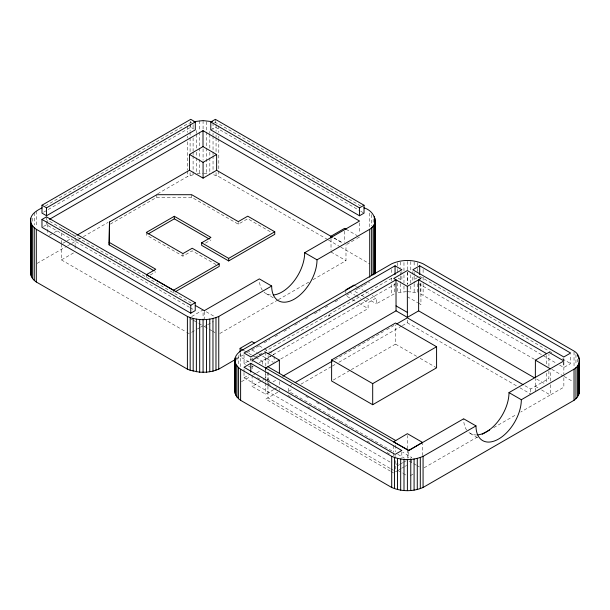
<?xml version="1.0" encoding="UTF-8"?>
<svg xmlns="http://www.w3.org/2000/svg" width="610" height="610" viewBox="0 0 610 610"><rect width="100%" height="100%" fill="white"/><g stroke="black" fill="none" stroke-linecap="round" stroke-linejoin="round"><path stroke-width="0.46" stroke-dasharray="3.05 2.29" d="M268.103 384.704L268.103 383.049M279.441 390.423L279.441 388.776M339.511 420.687L288.614 391.3L288.614 386.351M351.284 369.645L395.509 344.109L395.516 324.863M407.388 458.148L407.388 449.677M407.388 448.739L407.388 435.563M411.765 462.403L411.765 459.101M422.478 455.571L422.478 443.333M535.328 391.284L535.351 378.833M548.909 371.002L548.893 378.474L530.639 389.012L524.882 385.688M548.924 366.335L548.954 354.196M550.327 384.727L550.304 394.998L520.772 412.017M550.334 380.991L550.365 370.72M410.301 458.316L411.765 457.454L402.73 452.239M235.994 359.13L244.023 354.479M273.699 389.615L265.731 394.22L252.105 386.412L261.781 380.777M262.59 380.312L265.007 378.901M45.384 205.906L187.339 123.944L192.356 122.069M43.638 212.166L190.755 127.231L193.782 128.977M43.478 226.485L46.474 224.754L189.474 307.295M210.793 129.884L215.376 127.238L359.923 210.77M49.402 235.315L53.436 232.982M54.244 232.517L59.887 229.261M63.028 243.177L66.421 241.293M67.062 240.851L71.904 238.06M74.626 236.558L76.265 235.612M37.126 263.36L66.841 246.211M67.664 245.731L70.966 243.825M71.789 243.352L77.569 240.012M78.393 239.539L82.518 237.153M83.349 236.68L108.107 222.383M157.632 193.789L187.339 176.641L195.513 174.018M110.303 224.106L156.816 197.251L191.685 197.266L238.296 224.175L247.736 218.731L271.481 232.44M61.412 244.114L61.412 259.921L75.129 252.006M150.312 274.973L155.786 271.816M146.331 232.448L146.331 235.002L182.939 256.139L192.188 250.802L215.932 264.511M205.509 243.108L210.93 239.982M191.685 316.514L203.077 309.941L203.077 318.306M191.685 332.313L196.565 329.491M197.381 329.019L199.821 327.616M200.629 327.143L203.077 325.732M346.785 244.374L356.354 238.853M357.155 238.388L359.549 237.008M204.327 326.64L206.767 325.229M207.583 324.756L213.279 321.47M219.813 333.495L277.542 300.166M278.366 299.685L308.873 282.072M312.999 279.693L345.984 260.645L345.984 244.839M247.157 352.671L260.104 345.191M264.221 342.812L269.994 339.48M274.942 336.628L279.883 333.769M284.008 331.39L289.773 328.058M294.721 325.206L299.662 322.347M305.435 319.015L309.56 316.636M314.501 313.776L320.273 310.444M325.214 307.592L329.339 305.213M335.103 301.881L340.052 299.022M349.118 293.791L345.824 295.69L351.596 299.03M244.03 354.761L244.03 363.545L392.588 277.771M251.678 367.014L253.333 366.061M259.105 362.721L272.312 355.096M273.143 354.623L397.766 282.666M255.773 357.399L262.369 361.212L271 356.232M271.778 355.775L274.134 354.418L270.009 352.039M363.979 300.295L368.104 302.682L376.347 297.924L376.347 303.803L394.403 293.791L394.403 282.468M244.008 372.512L244.008 377.781L250.039 374.304M417.4 277.672L412.825 280.318L412.825 275.049M241.423 381.7L250.283 376.583M253.508 374.723L255.925 373.328M256.734 372.862L260.76 370.537M280.73 359.008L368.104 308.561L368.104 302.682M273.021 381.86L277.123 379.496M274.523 389.142L276.978 387.724M277.802 392.192L265.724 399.161L390.255 471.057M289.437 385.878L291.908 384.452M334.776 359.702L383.415 331.619M386.709 329.713L394.129 325.435M288.614 391.3L292.731 388.921M300.974 384.163L331.482 366.549M332.305 366.076L335.599 364.17M338.901 362.271L401.548 326.098M402.371 325.618L407.32 322.766L407.32 319.465M333.258 380.045L350.46 370.117M395.821 464.507L398.071 463.211M559.69 365.131L563.815 367.51L570.625 363.575L570.625 354.799M397.339 465.826L399.657 464.492M400.427 464.042L402.745 462.708M403.523 462.266L406.611 460.481M398.109 470.333L395.791 471.667L395.783 457.378M398.887 469.883L401.205 468.549M401.975 468.099L404.293 466.764M405.07 466.314L406.611 465.422M424.11 467.801L477.325 437.08M493.711 427.625L516.67 414.381M355.706 289.994L359.831 287.63M360.655 287.165L363.125 285.747M363.949 285.274L369.721 281.972M410.271 475.701L413.527 473.84M406.534 291.649L397.415 292.853L397.415 282.476M197.152 173.743L203.077 173.293M203.923 173.324L209.832 173.842M407.388 291.618L417.354 292.853L417.354 282.476M214.545 122.297L218.807 123.944L360.647 205.936M327.661 239.562L218.807 176.641L213.042 174.529L213.042 171.707M534.451 359.32L420.366 293.791L420.366 282.468M397.522 470.279L402.287 473.002M403.08 473.451L406.26 475.266M346.152 229.276L357.185 235.643M418.605 283.65L542.359 355.127M543.182 355.599L556.389 363.224M334.173 238.014L342.835 243.016M333.914 238.022L342.934 243.23M398.101 278.099L401.891 280.287L401.891 275.019M331.017 252.006L345.984 260.645M407.32 296.704L417.736 302.72M418.536 303.178L420.946 304.565L420.9 283.139M354.059 285.061L356.537 286.486M357.361 286.967L363.141 290.299M363.964 290.779L368.913 293.639M372.214 295.545L376.347 297.924M354.883 291.412L358.184 293.318M361.486 295.225L365.611 297.611M366.442 298.084L376.347 303.803M407.32 322.766L516.662 385.924M519.949 387.823L530.639 393.999M349.126 291.717L354.898 295.057M355.729 295.53L360.678 298.389M352.427 299.502L355.729 301.409M359.031 303.315L368.104 308.561M395.509 344.109L416.866 356.438M420.153 358.337L436.585 367.822M265.983 293.57L273.379 297.848M470.295 433.466L477.691 437.736M191.151 303.04L47.793 220.279L47.793 223.092M206.249 311.779L214.194 316.361M61.503 228.331L75.129 236.192M259.288 345.847L263.413 348.226M264.237 348.706L269.185 351.558M190.297 307.768L193.583 309.666M251.861 349.957L257.633 353.289M258.457 353.762L261.759 355.668M262.582 356.148L273.31 362.34M204.663 326.647L208.635 328.942M209.428 329.4L211.807 330.78M212.6 331.238L214.987 332.61M190.038 318.382L192.417 319.762M193.21 320.219L197.975 322.972M198.768 323.43L201.948 325.26M244.221 350.735L251.648 355.02M252.471 355.493L254.95 356.926M249.17 361.982L240.096 356.743L240.096 353.945M305.854 396.309L308.317 397.728M316.529 402.47L319.808 404.361M327.196 408.631L330.483 410.53M346.899 420.008L350.186 421.906M244.03 363.545L245.548 364.422M248.583 366.175L250.855 367.487M61.412 259.921L185.943 331.817M186.767 332.29L189.245 333.716M340.334 421.159L350.186 426.847M351.009 427.32L369.889 438.224M370.712 438.697L392.878 451.499M397.804 454.343L404.369 458.133M408.974 460.946L412.947 463.242M413.74 463.699L416.119 465.072M416.912 465.537L419.299 466.909M269.719 380.693L265.815 378.436L265.815 371.909M257.389 377.681L259.868 379.107M268.118 383.873L270.596 385.299M287.928 395.303L290.406 396.736M307.737 406.74L310.215 408.166M327.547 418.17L330.018 419.596M347.349 429.6L349.827 431.034M367.159 441.038L369.637 442.463M386.969 452.467L389.439 453.901M244.008 377.781L391.772 463.036M390.019 468.335L267.965 397.872L267.935 384.506M390.842 468.815L393.32 470.241M391.079 471.538L393.557 472.963M360.746 211.251L364.033 213.149M419.688 276.353L552.477 353.091M562.374 358.81L570.625 363.575M328.485 240.043L340.029 246.714M340.86 247.187L369.721 263.878M551.768 369.332L563.312 376.004M564.136 376.477L572.386 381.25M536.731 379.107L545.752 384.323M535.328 386.298L538.485 388.128M541.634 389.965L550.304 394.998L563.861 387.167L563.861 374.99M279.426 381.624L279.441 386.298M267.897 372.352L267.92 379.832M267.927 380.77L267.935 383.576M265.64 368.043L265.655 370.842M265.655 371.78L265.678 378.322M265.678 379.26L265.685 382.066M265.693 382.996L265.731 394.22M395.776 445.231L395.776 451.774M393.534 445.59L393.541 452.132M393.541 453.07L393.541 455.868M577.487 359.137L577.487 361.966M575.954 354.562L575.954 364.94M574.033 352.016L574.033 367.106M563.861 361.867L563.861 374.052M563.815 357.849L563.815 361.364M563.815 362.241L563.815 367.51M546.575 355.5L546.575 364.849M546.575 373.267L546.575 383.133M530.639 389.012L530.639 393.168M423.119 269.498L423.119 273.265M423.119 277.039L423.119 282.704M423.119 283.642L423.119 294.965M417.354 262.666L417.354 267.386M417.354 268.331L417.354 273.044M414.144 261.987L414.144 266.7M414.144 272.357L414.144 275.194M414.144 276.132L414.144 282.735M414.144 283.68L414.144 292.167M412.825 271.534L412.825 274.164M410.797 261.568L410.797 271M410.797 274.774L410.797 285.152M410.797 286.098L410.797 291.755M408.639 451.476L408.639 457.996M407.388 261.431L407.388 284.069M407.32 272.426L407.32 284.565M403.972 262.513L403.972 271M403.972 274.774L403.972 285.152M403.972 286.098L403.972 291.755M401.891 271.503L401.891 274.142M401.822 452.262L401.822 458.407M400.625 261.987L400.625 267.645M400.625 272.357L400.625 275.194M400.625 276.132L400.625 282.735M400.625 283.68L400.625 292.167M397.415 262.666L397.415 268.331M397.415 269.269L397.415 273.044M395.074 455.281L395.074 457.035M391.65 269.498L391.65 273.265M391.65 277.985L391.65 280.813M391.65 284.588L391.65 294.965M373.167 219.226L373.167 222.993M371.642 214.667L371.642 225.959M369.721 213.058L369.721 228.117M359.549 222.917L359.549 233.249M345.824 290.65L345.824 293.174M344.574 231.16L344.574 242.315M331.017 238.983L331.017 250.146M274.134 356.286L274.134 361.882M268.103 355.508L268.103 364.833M268.103 372.291L268.103 379.755M265.815 352.321L265.815 366.313M265.815 367.243L265.815 370.971M262.369 361.212L262.369 364.94M252.105 360.167L252.105 362.043M252.105 365.794L252.105 369.538M252.105 375.165L252.105 386.412M250.855 357.826L250.855 362.218M244.008 369.004L244.008 371.635M240.614 352.923L240.614 367.075M238.579 355.455L238.579 364.887M238.296 222.475L238.296 224.175M236.954 357.193L236.954 361.913M218.807 125.828L218.807 132.408M218.807 136.175L218.807 138.058M218.807 138.996L218.807 170.053M218.807 170.991L218.807 176.641M216.054 124.653L216.054 131.242M216.054 135.001L216.054 136.884M216.054 137.829L216.054 152.881M216.054 172.645L216.054 175.466M215.376 120.216L215.376 122.846M213.042 122.77L213.042 129.358M213.042 133.125L213.042 135.008M213.042 135.946L213.042 151.005M213.042 151.943L213.042 154.765M213.042 155.71L213.042 170.762M209.832 131.501L209.832 133.384M209.832 134.322L209.832 148.436M209.832 152.203L209.832 156.907M209.832 157.845L209.832 171.967M206.485 121.672L206.485 131.081M206.485 132.027L206.485 147.079M206.485 148.024L206.485 173.431M204.327 311.596L204.327 319.114M203.077 120.597L203.077 130.006M203.077 148.825L203.077 160.117M199.661 120.734L199.661 131.081M199.661 132.027L199.661 147.079M199.661 148.024L199.661 158.371M199.661 159.317L199.661 173.431M196.313 130.563L196.313 133.384M196.313 134.322L196.313 148.436M196.313 152.203L196.313 156.907M196.313 157.845L196.313 171.967M193.103 124.653L193.103 129.358M193.103 137.829L193.103 151.005M193.103 151.943L193.103 154.765M193.103 155.71L193.103 170.762M193.103 171.707L193.103 174.529M191.685 194.712L191.685 197.266M190.755 121.085L190.755 122.839M190.755 123.716L190.755 127.231M190.091 124.653L190.091 131.242M190.091 132.179L190.091 136.884M190.091 137.829L190.091 152.881M190.091 172.645L190.091 175.466M187.339 125.828L187.339 132.408M187.339 136.175L187.339 138.058M187.339 141.825L187.339 170.053M187.339 170.991L187.339 176.641M182.939 253.585L182.939 256.139M173.415 290.284L173.415 292.838M156.816 194.697L156.816 197.251M146.392 274.683L146.392 277.237M75.129 238.052L75.129 244.564M75.129 245.494L75.129 250.146M61.503 232.974L61.503 236.695M61.503 240.416L61.503 244.137M47.793 224.038L47.793 234.37M46.474 216.847L46.474 220.362M46.474 221.239L46.474 224.754M36.303 211.144L36.303 227.141M34.267 212.73L34.267 224.968M32.643 218.235L32.643 222.94M270.68 295.019A32.063 18.514 -60 0 1 264.023 292.129M262.376 290.23A32.063 18.514 -60 0 1 259.402 280.806M476.738 434.961A32.063 18.514 -60 0 1 468.96 432.559M466.688 430.126A32.063 18.514 -60 0 1 463.653 418.788"/><path stroke-width="0.91" d="M331.626 359.915L331.619 380.991L372.695 404.712L436.585 367.822L436.585 346.747L395.516 323.025L331.626 359.915L372.695 383.629L372.695 404.712M535.351 377.895L535.405 360.159L548.962 352.328L563.861 360.937L508.999 392.604A32.063 18.514 -60 0 1 477.653 434.892M154.155 270.87L109.129 244.877L109.487 222.017L156.816 194.697L191.685 194.712L238.296 221.621L247.736 216.176L274.752 231.777L274.752 234.331L228.666 260.935L201.643 245.342L201.643 242.78L210.93 237.427L174.315 216.291L146.331 232.448L182.939 253.585L192.188 248.247L219.203 263.848L219.203 266.402L175.055 291.893M109.129 244.877L109.487 222.017M279.395 373.213L279.357 360.121L265.815 352.321L252.105 360.167L408.639 450.546L463.653 418.788L475.983 425.902A32.063 18.514 -60 0 0 498.66 438.994A32.063 18.514 -60 0 0 521.329 399.725L574.033 369.164C581.033 365.291 581.033 354.951 574.033 351.07L423.119 263.833C413.305 259.357 401.471 259.357 391.65 263.833L240.614 351.04C237.572 353.106 234.873 356.27 234.812 360.121L234.812 391.246C234.873 395.097 237.572 398.261 240.614 400.328L391.704 487.474C401.548 491.751 413.222 491.751 423.073 487.474L574.033 400.297C576.946 398.17 579.447 394.998 579.5 391.246L579.5 360.121M363.949 207.842C373.625 210.465 380.076 223.016 369.721 229.276L317.017 259.829A32.063 18.514 -60 0 1 294.348 299.106A32.063 18.514 -60 0 1 271.671 286.014L259.341 278.892L204.327 310.658M235.17 359.61L218.754 369.149L212.966 371.17L206.454 372.214L199.691 372.214L190.167 370.27L187.392 369.149L36.303 282.003C33.26 279.937 30.561 276.772 30.5 272.922L30.5 220.225C30.683 213.828 37.141 210.389 42.082 207.812M30.5 272.922L30.744 270.954M234.812 391.246L235.056 389.279M408.647 450.271L393.534 441.853L407.388 433.679L422.478 442.395L408.639 450.546M407.335 286.349L420.892 278.488L407.32 270.558L393.709 278.48L407.335 286.349L407.388 317.383L396.05 310.833L395.997 279.799L268.103 353.64M265.64 368.043L279.357 360.121M407.388 317.383L418.628 310.856L418.628 279.761L546.575 353.632M41.998 205.212L190.755 119.324L195.299 121.954L195.299 129.854L46.543 215.742L41.998 213.111L41.998 205.212L46.543 207.835L195.299 121.954M41.976 219.447L46.474 216.847L195.231 302.705L195.231 310.612L190.762 313.189L41.976 227.355L41.976 219.447L190.762 305.282L195.231 302.705M210.793 121.977L215.376 119.339L364.033 205.242L364.033 213.149L359.496 215.765L210.793 129.884L210.793 121.977L359.496 207.858L359.496 215.765M49.433 219.325L203.008 130.662L359.549 221.041L304.687 252.715A32.063 18.514 -60 0 1 273.341 295.004M77.089 235.14L189.451 170.266L189.451 154.46L203.008 146.629L216.634 154.498L216.634 170.304L331.451 236.596M189.451 154.46L203.077 162.329L216.634 154.498M189.451 170.266L203.077 178.135L216.634 170.304M147.971 234.049L174.315 218.845L209.299 239.036M219.203 263.848L173.415 290.284L146.392 274.683L155.786 269.262L109.129 242.322M201.643 242.78L228.666 258.381L274.752 231.777M359.496 207.858L364.033 205.242M331.017 238.052L331.017 236.192L344.574 228.369L346.152 229.276M240.096 352.084L240.096 348.348L251.861 341.562L254.339 342.988M345.824 289.811L354.059 285.061M395.066 265.808L244.03 353.007L250.855 356.949L401.891 269.75L395.066 265.808L395.066 274.591M250.786 363.331L244.008 367.243L395.074 454.397L401.822 450.508L250.786 363.331L250.786 372.108M419.688 265.815L412.825 269.772L563.815 356.972L570.625 353.037L419.688 265.815L419.688 274.599M282.865 376.179L396.05 310.833M295.209 382.546L332.305 361.128M396.599 324.002L407.32 317.818L523.235 384.742M372.695 383.629L436.585 346.747M482.236 434.244L489.609 429.989M30.5 220.225C30.561 224.076 33.26 227.24 36.303 229.307L187.392 316.453C197.236 320.73 208.91 320.73 218.754 316.453L271.671 286.014M234.812 360.121C234.873 363.964 237.572 367.136 240.614 369.202L391.704 456.349C401.548 460.619 413.222 460.619 423.073 456.349L475.983 425.902M328.447 315.911L329.789 315.317M193.911 121.664L203.077 120.597L212.242 121.664M331.017 236.192L332.595 237.107M304.687 252.715L317.017 259.829M396.05 305.885L407.388 312.434M508.999 392.604L521.329 399.725M195.269 305.419L204.663 310.856M240.096 348.348L243.398 350.254M267.881 366.747L395.768 440.557M418.628 310.856L534.268 377.689M535.405 360.159L550.372 368.852M579.271 389.302L579.5 391.246M374.959 270.977L375.188 272.922L375.188 220.225M579.271 358.169L579.271 393.198M578.6 356.263L578.6 358.146M578.6 363.979L578.6 395.105M577.487 354.418L577.487 356.301M577.487 365.825L577.487 396.95M575.954 367.563L575.954 398.688M574.033 369.164L574.033 400.297M423.073 456.349L423.073 487.474M420.298 457.469L420.298 488.595M417.278 458.369L417.278 489.495M414.083 459.017L414.083 490.143M410.766 459.414L410.766 490.539M407.388 459.543L407.388 490.676M404.003 459.414L404.003 490.539M400.686 459.017L400.686 490.143M397.491 458.369L397.491 489.495M394.479 457.469L394.479 488.595M391.704 456.349L391.704 487.474M374.959 218.281L374.959 273.928M374.281 216.367L374.281 218.25M374.281 224.083L374.281 273.959M373.167 225.929L373.167 274.858M371.642 227.667L371.642 275.659M369.721 229.276L369.721 277.268M240.614 369.202L240.614 400.328M238.579 367.616L238.579 398.742M236.954 365.878L236.954 397.003M235.773 364.017L235.773 395.15M235.056 358.146L235.056 393.221M228.666 258.381L228.666 260.935M218.754 316.453L218.754 369.149M215.978 317.581L215.978 370.27M212.966 318.473L212.966 371.17M209.771 319.121L209.771 371.818M206.454 319.518L206.454 372.214M203.077 162.329L203.077 178.135M203.077 319.655L203.077 372.352M203.008 130.662L203.008 146.629M199.691 319.518L199.691 372.214M196.374 319.121L196.374 371.818M193.179 318.473L193.179 371.17M190.762 305.282L190.762 313.189M190.167 317.581L190.167 370.27M187.392 316.453L187.392 369.149M174.315 216.291L174.315 218.845M46.543 207.835L46.543 215.742M36.303 229.307L36.303 282.003M34.267 227.721L34.267 280.417M32.643 225.982L32.643 278.678M31.461 224.129L31.461 276.826M30.744 218.258L30.744 274.896"/></g></svg>
